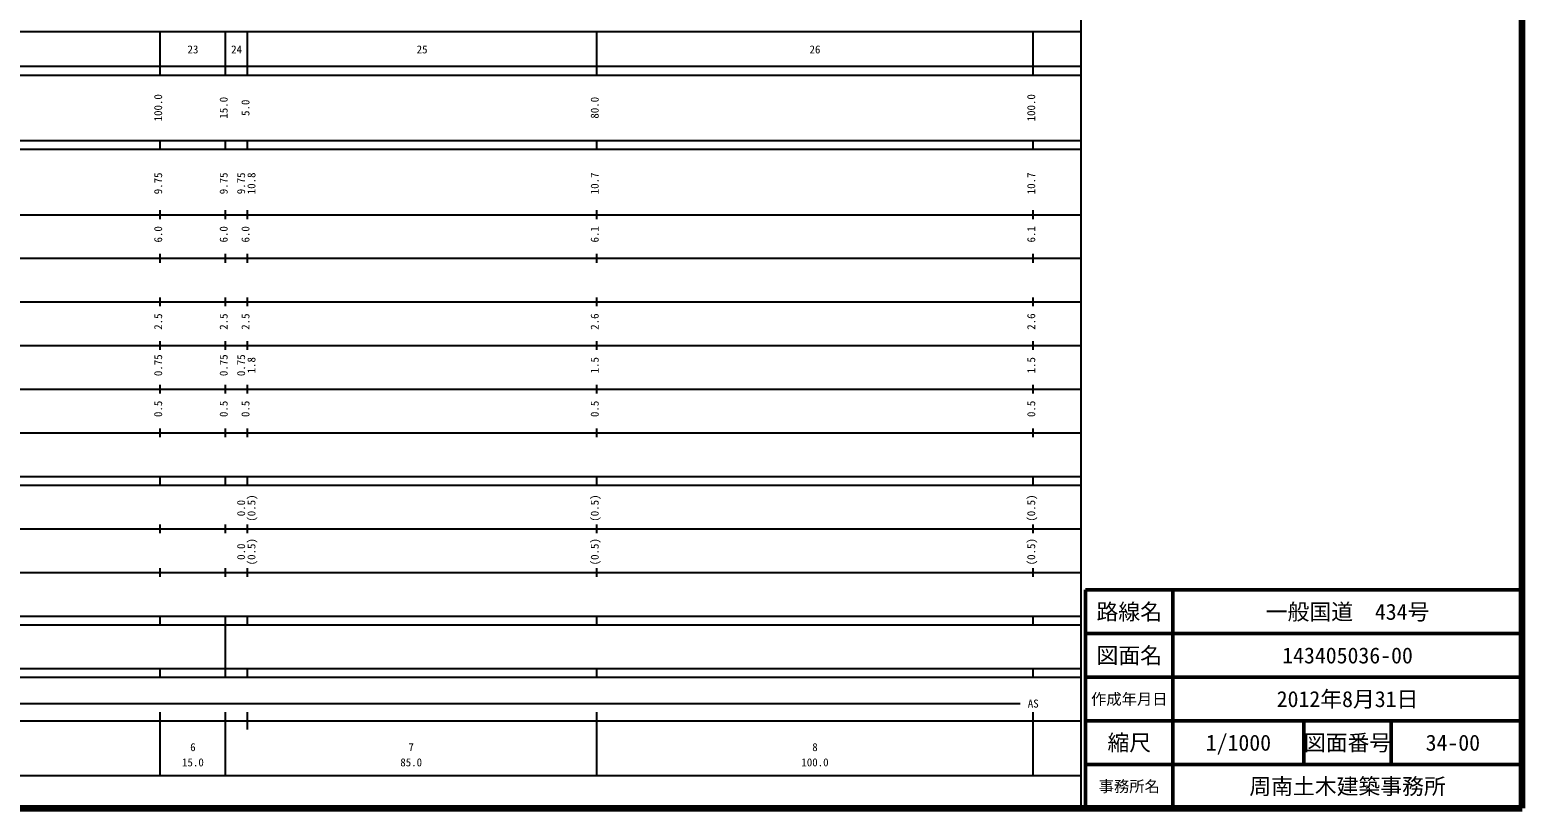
# Model space of a CAD drawing. Units: millimetres on the paper, enlarged 1000 times. Extents: x 40000 to 680000, y 20000 to 380000.
# Drawn here: x 338143 to 680000, y 20000 to 198357 of the extents above; entities that cross this region are included whole.
import ezdxf
from ezdxf.enums import TextEntityAlignment as Align

# ---------------------------------------------------------------- set-up
doc = ezdxf.new("R2010")
doc.units = ezdxf.units.MM
doc.header["$LTSCALE"] = 1000
for name, color, linetype, lineweight in [('M-TTL', 2, 'Continuous', 140), ('M-TTL-BAND', 7, 'Continuous', 25), ('M-TTL-FRAM', 2, 'Continuous', 50), ('M-TTL-LINE', 7, 'Continuous', 50)]:
    doc.layers.add(name, color=color, linetype=linetype, lineweight=lineweight)
doc.layers.add('M-TTL-TXT', color=7, linetype='Continuous')
doc.styles.add('ＭＳ ゴシック', font='')
doc.styles.get('ＭＳ ゴシック').set_extended_font_data('MS Gothic')

msp = doc.modelspace()

# ---------------------------------------------------------------- linework, layer by layer
at = {"layer": 'M-TTL'}
for p, q in [((680000, 20000), (680000, 380000)), ((40000, 20000), (680000, 20000))]:
    msp.add_line(p, q, dxfattribs=at)
at = {"layer": 'M-TTL-BAND'}
for p, q in [((579000, 20000), (579000, 370000)), ((68000, 198000), (579000, 198000)), ((368000, 188000), (368000, 198000)), ((383000, 188000), (383000, 198000)), ((388000, 188000), (388000, 198000)), ((468000, 188000), (468000, 198000)), ((568000, 188000), (568000, 198000)), ((40000, 190000), (579000, 190000)), ((40000, 188000), (579000, 188000)), ((40000, 173000), (579000, 173000)), ((40000, 171000), (579000, 171000)), ((368000, 171000), (368000, 173000)), ((383000, 171000), (383000, 173000)), ((388000, 171000), (388000, 173000)), ((468000, 171000), (468000, 173000)), ((568000, 171000), (568000, 173000)), ((40000, 156000), (579000, 156000)), ((368000, 155000), (368000, 157000)), ((383000, 155000), (383000, 157000)), ((388000, 155000), (388000, 157000)), ((468000, 155000), (468000, 157000)), ((568000, 155000), (568000, 157000)), ((368000, 145000), (368000, 147000)), ((383000, 145000), (383000, 147000)), ((388000, 145000), (388000, 147000)), ((468000, 145000), (468000, 147000)), ((568000, 145000), (568000, 147000)), ((46000, 146000), (579000, 146000)), ((368000, 135000), (368000, 137000)), ((383000, 135000), (383000, 137000)), ((388000, 135000), (388000, 137000)), ((468000, 135000), (468000, 137000)), ((568000, 135000), (568000, 137000)), ((52000, 136000), (579000, 136000)), ((368000, 125000), (368000, 127000)), ((383000, 125000), (383000, 127000)), ((388000, 125000), (388000, 127000)), ((468000, 125000), (468000, 127000)), ((568000, 125000), (568000, 127000)), ((46000, 126000), (579000, 126000)), ((368000, 115000), (368000, 117000)), ((383000, 115000), (383000, 117000)), ((388000, 115000), (388000, 117000)), ((468000, 115000), (468000, 117000)), ((568000, 115000), (568000, 117000)), ((52000, 116000), (579000, 116000)), ((46000, 106000), (579000, 106000)), ((368000, 105000), (368000, 107000)), ((383000, 105000), (383000, 107000)), ((388000, 105000), (388000, 107000)), ((468000, 105000), (468000, 107000)), ((568000, 105000), (568000, 107000)), ((40000, 96000), (579000, 96000)), ((368000, 94000), (368000, 96000)), ((383000, 94000), (383000, 96000)), ((388000, 94000), (388000, 96000)), ((468000, 94000), (468000, 96000)), ((568000, 94000), (568000, 96000)), ((40000, 94000), (579000, 94000)), ((49000, 84000), (579000, 84000)), ((368000, 83000), (368000, 85000)), ((383000, 83000), (383000, 85000)), ((388000, 83000), (388000, 85000)), ((468000, 83000), (468000, 85000)), ((568000, 83000), (568000, 85000)), ((40000, 74000), (579000, 74000)), ((368000, 73000), (368000, 75000)), ((383000, 73000), (383000, 75000)), ((388000, 73000), (388000, 75000)), ((468000, 73000), (468000, 75000)), ((568000, 73000), (568000, 75000)), ((40000, 64000), (579000, 64000)), ((40000, 62000), (579000, 62000)), ((368000, 62000), (368000, 64000)), ((383000, 62000), (383000, 64000)), ((383000, 52000), (383000, 62000)), ((388000, 62000), (388000, 64000)), ((468000, 62000), (468000, 64000)), ((568000, 62000), (568000, 64000)), ((40000, 52000), (579000, 52000)), ((368000, 50000), (368000, 52000)), ((383000, 50000), (383000, 52000)), ((388000, 50000), (388000, 52000)), ((468000, 50000), (468000, 52000)), ((568000, 50000), (568000, 52000)), ((40000, 50000), (579000, 50000)), ((71000, 44000), (565000, 44000)), ((368000, 27500), (368000, 42000)), ((383000, 27500), (383000, 42000)), ((388000, 38000), (388000, 42000)), ((468000, 27500), (468000, 42000)), ((568000, 27500), (568000, 42000)), ((40000, 40000), (579000, 40000)), ((68000, 27500), (579000, 27500))]:
    msp.add_line(p, q, dxfattribs=at)
at = {"layer": 'M-TTL-FRAM'}
for p, q in [((680000, 70000), (580000, 70000)), ((580000, 70000), (580000, 20000))]:
    msp.add_line(p, q, dxfattribs=at)
at = {"layer": 'M-TTL-LINE'}
for p, q in [((600000, 70000), (600000, 20000)), ((680000, 60000), (580000, 60000)), ((680000, 50000), (580000, 50000)), ((680000, 40000), (580000, 40000)), ((630000, 40000), (630000, 30000)), ((650000, 40000), (650000, 30000)), ((680000, 30000), (580000, 30000))]:
    msp.add_line(p, q, dxfattribs=at)

# ---------------------------------------------------------------- texts
at = {"layer": 'M-TTL-BAND', "style": 'ＭＳ ゴシック'}
for s, p in [('23', (375500, 192405)), ('24', (385500, 192405)), ('25', (428000, 192405)), ('26', (518000, 192405)), ('AS', (568000, 42500)), ('6', (375500, 32523)), ('7', (425500, 32523)), ('8', (518000, 32523)), ('15.0', (375500, 29033)), ('85.0', (425500, 29033)), ('100.0', (518000, 29033))]:
    msp.add_text(s, height=1833, dxfattribs=at).set_placement(p, align=Align.BOTTOM_CENTER)
for s, p in [('100.0', (369000, 180500)), ('15.0', (384000, 180500)), ('5.0', (389000, 180500)), ('80.0', (469000, 180500)), ('100.0', (569000, 180500)), ('9.75', (369000, 163174)), ('9.75', (384000, 163174)), ('9.75', (388000, 163174)), ('10.8', (390370, 163174)), ('10.7', (469000, 163174)), ('10.7', (569000, 163174)), ('6.0', (369000, 151500)), ('6.0', (384000, 151500)), ('6.0', (389000, 151500)), ('6.1', (469000, 151500)), ('6.1', (569000, 151500)), ('2.5', (369000, 131500)), ('2.5', (384000, 131500)), ('2.5', (389000, 131500)), ('2.6', (469000, 131500)), ('2.6', (569000, 131500)), ('0.75', (369000, 121500)), ('0.75', (384000, 121500)), ('0.75', (388000, 121500)), ('1.8', (390370, 121500)), ('1.5', (469000, 121500)), ('1.5', (569000, 121500)), ('0.5', (369000, 111500)), ('0.5', (384000, 111500)), ('0.5', (389000, 111500)), ('0.5', (469000, 111500)), ('0.5', (569000, 111500)), ('0.0', (388000, 88764)), ('(0.5)', (390370, 88764)), ('(0.5)', (469000, 88764)), ('(0.5)', (569000, 88764)), ('0.0', (388000, 78764)), ('(0.5)', (390370, 78764)), ('(0.5)', (469000, 78764)), ('(0.5)', (569000, 78764))]:
    msp.add_text(s, height=1833, rotation=90, dxfattribs=at).set_placement(p, align=Align.BOTTOM_CENTER)
at = {"layer": 'M-TTL-TXT', "style": 'ＭＳ ゴシック'}
for s, height, p in [('路線名', 3666, (590000, 65000)), ('路線名', 3666, (590000, 65000)), ('一般国道\u3000434号', 3666, (640000, 65000)), ('図面名', 3666, (590000, 55000)), ('図面名', 3666, (590000, 55000)), ('143405036-00', 3666, (640000, 55000)), ('作成年月日', 2566, (590000, 45000)), ('作成年月日', 2566, (590000, 45000)), ('2012年8月31日', 3666, (640000, 45000)), ('縮尺', 3666, (590000, 35000)), ('縮尺', 3666, (590000, 35000)), ('1/1000', 3666, (615000, 35000)), ('図面番号', 3666, (640000, 35000)), ('図面番号', 3666, (640000, 35000)), ('34-00', 3666, (664125, 35000)), ('周南土木建築事務所', 3666, (640000, 25000)), ('事務所名', 2566, (590000, 25000)), ('事務所名', 2566, (590000, 25000))]:
    msp.add_text(s, height=height, dxfattribs=at).set_placement(p, align=Align.MIDDLE_CENTER)

doc.saveas('drawing.dxf')
